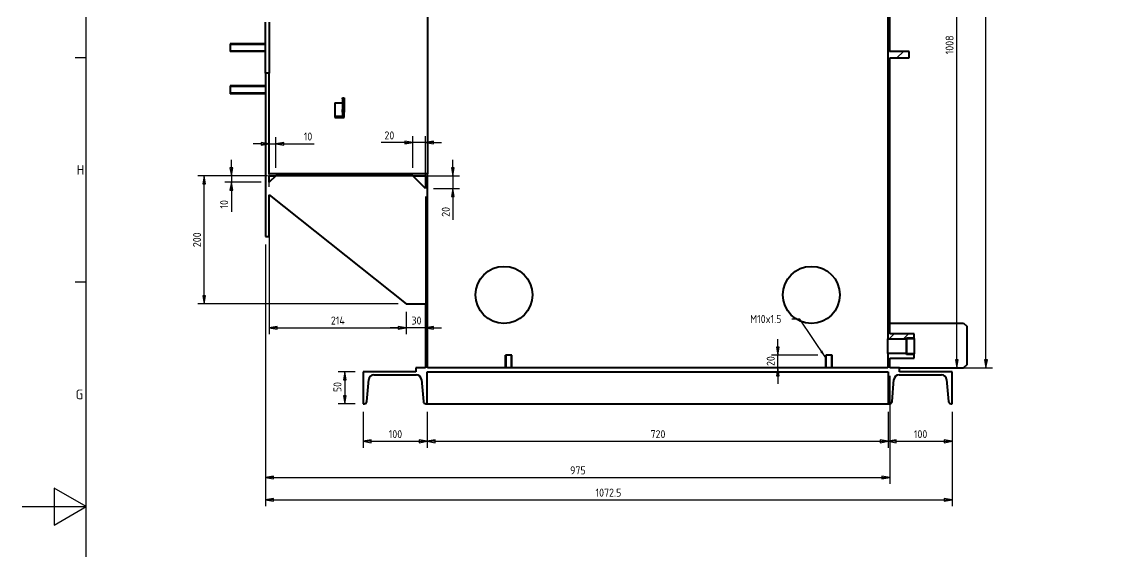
# Model space of a CAD drawing. Header units: millimetres. Extents: x 0 to 5945, y 0 to 4205.
# Drawn here: x 0 to 1722, y 2032 to 2859 of the extents above; entities that cross this region are included whole.
import ezdxf

# ---------------------------------------------------------------- set-up
doc = ezdxf.new("R2010")
doc.units = ezdxf.units.MM
doc.header["$LTSCALE"] = 5
doc.layers.get('0').update_dxf_attribs({"color": 3, "lineweight": 25})
for name, color, linetype, lineweight in [('가시적인 것(ISO)', 3, 'Continuous', 40), ('가시적인 좁은 것(ISO)', 3, 'Continuous', 35), ('경계(ISO)', 7, 'Continuous', 25), ('기호(ISO)', 5, 'Continuous', 25), ('치수(ISO)', 2, 'Continuous', 25), ('해치(ISO)', 7, 'Continuous', 18)]:
    doc.layers.add(name, color=color, linetype=linetype, lineweight=lineweight)
doc.styles.add('문자 텍스트_M2B', font='isocp.shx')
doc.styles.add('치수 텍스트_PSTEK_POSCO', font='isocp.shx')
doc.dimstyles.new('치수_PSTEK_POSCO', dxfattribs={"dimscale": 5, "dimtxt": 2.5, "dimasz": 2.5, "dimexe": 2, "dimexo": 2.5, "dimgap": 1, "dimtad": 1, "dimrnd": 1e-08, "dimdsep": 46, "dimtxsty": '치수 텍스트_PSTEK_POSCO', "dimblk": 'Filled-1', "dimcen": 0.09, "dimdle": 10, "dimclrd": 7, "dimclre": 7, "dimclrt": 2, "dimadec": 1, "dimazin": 2, "dimtfac": 1, "dimtmove": 0, "dimatfit": 3, "dimfxl": 0, "dimtolj": 1, "dimlwd": -1, "dimlwe": -1, "dimarcsym": 0})
doc.dimstyles.new('치수_PSTEK_POSCO$7', dxfattribs={"dimscale": 5, "dimtxt": 2.5, "dimasz": 2.5, "dimexe": 2, "dimexo": 2.5, "dimgap": 1, "dimtad": 1, "dimrnd": 1e-08, "dimdsep": 46, "dimtxsty": '치수 텍스트_PSTEK_POSCO', "dimblk": 'Filled-1', "dimcen": 0.09, "dimdle": 10, "dimclrd": 7, "dimclre": 7, "dimclrt": 2, "dimadec": 1, "dimazin": 2, "dimtfac": 1, "dimtmove": 0, "dimatfit": 3, "dimfxl": 0, "dimtolj": 1, "dimlwd": -1, "dimlwe": -1, "dimarcsym": 0})

# ---------------------------------------------------------------- blocks, each defined once
blk = doc.blocks.new('경계 Default Border')
at = {"layer": '경계(ISO)'}
for p, q in [((20, 560.67), (16.6, 560.67)), ((20, 490.58), (16.6, 490.58))]:
    blk.add_line(p, q, dxfattribs=at)
at = {"layer": '경계(ISO)', "flags": 128}
for points in [[(20, 20), (20, 821), (1169, 821), (1169, 20), (20, 20)], [(0, 420.5), (20, 420.5), (10, 426.27), (10, 414.73), (20, 420.5)]]:
    blk.add_lwpolyline(points, dxfattribs=at)
at = {"layer": '경계(ISO)', "color": 2, "char_height": 3, "attachment_point": 7, "style": '문자 텍스트_M2B'}
for s, insert in [('H', (17.08, 524.12)), ('G', (16.77, 454.01))]:
    blk.add_mtext(s, dxfattribs=dict(at, insert=insert))
blk = doc.blocks.new('Filled-1')
at = {"color": 0}
for p, q in [((0, 0), (-1, 0.17)), ((-1, 0.17), (-1, -0.17)), ((-1, 0), (0, 0)), ((-1, -0.17), (0, 0))]:
    blk.add_line(p, q, dxfattribs=at)
at = {"color": 0, "flags": 128}
blk.add_lwpolyline([(-1, -0.17), (0, 0), (-1, 0.17), (-1, -0.17)], dxfattribs=at)
at = {"color": 0}
blk.add_solid([(-1, -0.17), (0, 0), (-1, 0.17), (-1, -0.17)], dxfattribs=at)
blk = doc.blocks.new('*D101')
at = {"layer": 'Defpoints', "color": 0, "transparency": 16777216}
for p in [(1319.2, 3327), (1459.5, 3327), (1351.8, 2319)]:
    blk.add_point(p, dxfattribs=at)
at = {"layer": '치수(ISO)', "color": 7, "transparency": 16777216}
for p, q in [((1331.7, 3327), (1469.5, 3327)), ((1459.5, 2331.5), (1459.5, 3314.5)), ((1364.3, 2319), (1469.5, 2319))]:
    blk.add_line(p, q, dxfattribs=at)
at = {"layer": '치수(ISO)', "color": 7, "transparency": 16777216, "xscale": 12.5, "yscale": 12.5, "zscale": 12.5}
for p, rotation in [((1459.5, 3327), 90), ((1459.5, 2319), 270)]:
    blk.add_blockref('Filled-1', p, dxfattribs=dict(at, rotation=rotation))
at = {"layer": '치수(ISO)', "color": 2, "transparency": 16777216, "insert": (1448.2, 2808.6), "char_height": 12.5, "attachment_point": 4, "rotation": 90, "style": '치수 텍스트_PSTEK_POSCO'}
blk.add_mtext('\\A1;1008', dxfattribs=at)
blk = doc.blocks.new('*D102')
at = {"layer": 'Defpoints', "color": 0, "transparency": 16777216}
for p in [(1351.8, 3484), (1505.1, 3484), (1351.8, 2319)]:
    blk.add_point(p, dxfattribs=at)
at = {"layer": '치수(ISO)', "color": 7, "transparency": 16777216}
for p, q in [((1364.3, 3484), (1515.1, 3484)), ((1505.1, 2331.5), (1505.1, 3471.5)), ((1364.3, 2319), (1515.1, 2319))]:
    blk.add_line(p, q, dxfattribs=at)
at = {"layer": '치수(ISO)', "color": 7, "transparency": 16777216, "xscale": 12.5, "yscale": 12.5, "zscale": 12.5}
for p, rotation in [((1505.1, 3484), 90), ((1505.1, 2319), 270)]:
    blk.add_blockref('Filled-1', p, dxfattribs=dict(at, rotation=rotation))
at = {"layer": '치수(ISO)', "color": 2, "transparency": 16777216, "insert": (1493.9, 2888.1), "char_height": 12.5, "attachment_point": 4, "rotation": 90, "style": '치수 텍스트_PSTEK_POSCO'}
blk.add_mtext('\\A1;1165', dxfattribs=at)
blk = doc.blocks.new('*D164')
at = {"layer": 'Defpoints', "color": 0, "transparency": 16777216}
for p in [(1180.2, 2339), (1254.8, 2339), (1254.8, 2319)]:
    blk.add_point(p, dxfattribs=at)
at = {"layer": '치수(ISO)', "color": 7, "transparency": 16777216}
for p, q in [((1180.2, 2351.5), (1180.2, 2364)), ((1242.3, 2339), (1170.2, 2339)), ((1180.2, 2319), (1180.2, 2339)), ((1242.3, 2319), (1170.2, 2319)), ((1180.2, 2306.5), (1180.2, 2294))]:
    blk.add_line(p, q, dxfattribs=at)
at = {"layer": '치수(ISO)', "color": 7, "transparency": 16777216, "xscale": 12.5, "yscale": 12.5, "zscale": 12.5}
for p, rotation in [((1180.2, 2339), 270), ((1180.2, 2319), 90)]:
    blk.add_blockref('Filled-1', p, dxfattribs=dict(at, rotation=rotation))
at = {"layer": '치수(ISO)', "color": 2, "transparency": 16777216, "insert": (1169, 2321.9), "char_height": 12.5, "attachment_point": 4, "rotation": 90, "style": '치수 텍스트_PSTEK_POSCO'}
blk.add_mtext('\\A1;20', dxfattribs=at)
blk = doc.blocks.new('*D202')
at = {"layer": 'Defpoints', "color": 0, "transparency": 16777216}
for p in [(632.5, 2263), (1352.5, 2263), (1352.5, 2204.3)]:
    blk.add_point(p, dxfattribs=at)
at = {"layer": '치수(ISO)', "color": 7, "transparency": 16777216}
for p, q in [((632.5, 2250.5), (632.5, 2194.3)), ((1352.5, 2250.5), (1352.5, 2194.3)), ((645, 2204.3), (1340, 2204.3))]:
    blk.add_line(p, q, dxfattribs=at)
at = {"layer": '치수(ISO)', "color": 7, "transparency": 16777216, "xscale": 12.5, "yscale": 12.5, "zscale": 12.5, "rotation": 180}
blk.add_blockref('Filled-1', (632.5, 2204.3), dxfattribs=at)
at = {"layer": '치수(ISO)', "color": 7, "transparency": 16777216, "xscale": 12.5, "yscale": 12.5, "zscale": 12.5}
blk.add_blockref('Filled-1', (1352.5, 2204.3), dxfattribs=at)
at = {"layer": '치수(ISO)', "color": 2, "transparency": 16777216, "insert": (981.3, 2215.5), "char_height": 12.5, "attachment_point": 4, "style": '치수 텍스트_PSTEK_POSCO'}
blk.add_mtext('\\A1;720', dxfattribs=at)
blk = doc.blocks.new('*D203')
at = {"layer": 'Defpoints', "color": 0, "transparency": 16777216}
for p in [(532.5, 2263), (632.5, 2263), (632.5, 2204.3)]:
    blk.add_point(p, dxfattribs=at)
at = {"layer": '치수(ISO)', "color": 7, "transparency": 16777216}
for p, q in [((532.5, 2250.5), (532.5, 2194.3)), ((632.5, 2250.5), (632.5, 2194.3)), ((545, 2204.3), (620, 2204.3))]:
    blk.add_line(p, q, dxfattribs=at)
at = {"layer": '치수(ISO)', "color": 7, "transparency": 16777216, "xscale": 12.5, "yscale": 12.5, "zscale": 12.5, "rotation": 180}
blk.add_blockref('Filled-1', (532.5, 2204.3), dxfattribs=at)
at = {"layer": '치수(ISO)', "color": 7, "transparency": 16777216, "xscale": 12.5, "yscale": 12.5, "zscale": 12.5}
blk.add_blockref('Filled-1', (632.5, 2204.3), dxfattribs=at)
at = {"layer": '치수(ISO)', "color": 2, "transparency": 16777216, "insert": (572.5, 2215.5), "char_height": 12.5, "attachment_point": 4, "style": '치수 텍스트_PSTEK_POSCO'}
blk.add_mtext('\\A1;100', dxfattribs=at)
blk = doc.blocks.new('*D204')
at = {"layer": 'Defpoints', "color": 0, "transparency": 16777216}
for p in [(532.5, 2313), (503.8, 2263), (532.5, 2263)]:
    blk.add_point(p, dxfattribs=at)
at = {"layer": '치수(ISO)', "color": 7, "transparency": 16777216}
for p, q in [((520, 2313), (493.8, 2313)), ((503.8, 2300.5), (503.8, 2275.5)), ((520, 2263), (493.8, 2263))]:
    blk.add_line(p, q, dxfattribs=at)
at = {"layer": '치수(ISO)', "color": 7, "transparency": 16777216, "xscale": 12.5, "yscale": 12.5, "zscale": 12.5}
for p, rotation in [((503.8, 2313), 90), ((503.8, 2263), 270)]:
    blk.add_blockref('Filled-1', p, dxfattribs=dict(at, rotation=rotation))
at = {"layer": '치수(ISO)', "color": 2, "transparency": 16777216, "insert": (492.5, 2281.1), "char_height": 12.5, "attachment_point": 4, "rotation": 90, "style": '치수 텍스트_PSTEK_POSCO'}
blk.add_mtext('\\A1;50', dxfattribs=at)
blk = doc.blocks.new('*D205')
at = {"layer": 'Defpoints', "color": 0, "transparency": 16777216}
for p in [(1352.5, 2263), (1452.5, 2263), (1452.5, 2204.3)]:
    blk.add_point(p, dxfattribs=at)
at = {"layer": '치수(ISO)', "color": 7, "transparency": 16777216}
for p, q in [((1352.5, 2250.5), (1352.5, 2194.3)), ((1452.5, 2250.5), (1452.5, 2194.3)), ((1365, 2204.3), (1440, 2204.3))]:
    blk.add_line(p, q, dxfattribs=at)
at = {"layer": '치수(ISO)', "color": 7, "transparency": 16777216, "xscale": 12.5, "yscale": 12.5, "zscale": 12.5, "rotation": 180}
blk.add_blockref('Filled-1', (1352.5, 2204.3), dxfattribs=at)
at = {"layer": '치수(ISO)', "color": 7, "transparency": 16777216, "xscale": 12.5, "yscale": 12.5, "zscale": 12.5}
blk.add_blockref('Filled-1', (1452.5, 2204.3), dxfattribs=at)
at = {"layer": '치수(ISO)', "color": 2, "transparency": 16777216, "insert": (1392.5, 2215.5), "char_height": 12.5, "attachment_point": 4, "style": '치수 텍스트_PSTEK_POSCO'}
blk.add_mtext('\\A1;100', dxfattribs=at)
blk = doc.blocks.new('*D213')
at = {"layer": 'Defpoints', "color": 0, "transparency": 16777216}
for p in [(284.4, 2619), (396, 2619), (600, 2419)]:
    blk.add_point(p, dxfattribs=at)
at = {"layer": '치수(ISO)', "color": 7, "transparency": 16777216}
for p, q in [((383.5, 2619), (274.4, 2619)), ((284.4, 2431.5), (284.4, 2606.5)), ((587.5, 2419), (274.4, 2419))]:
    blk.add_line(p, q, dxfattribs=at)
at = {"layer": '치수(ISO)', "color": 7, "transparency": 16777216, "xscale": 12.5, "yscale": 12.5, "zscale": 12.5}
for p, rotation in [((284.4, 2619), 90), ((284.4, 2419), 270)]:
    blk.add_blockref('Filled-1', p, dxfattribs=dict(at, rotation=rotation))
at = {"layer": '치수(ISO)', "color": 2, "transparency": 16777216, "insert": (273.2, 2507.5), "char_height": 12.5, "attachment_point": 4, "rotation": 90, "style": '치수 텍스트_PSTEK_POSCO'}
blk.add_mtext('\\A1;200', dxfattribs=at)
blk = doc.blocks.new('*D214')
at = {"layer": 'Defpoints', "color": 0, "transparency": 16777216}
for p in [(386, 2589), (600, 2419), (600, 2381.6)]:
    blk.add_point(p, dxfattribs=at)
at = {"layer": '치수(ISO)', "color": 7, "transparency": 16777216}
for p, q in [((386, 2576.5), (386, 2371.6)), ((600, 2406.5), (600, 2371.6)), ((398.5, 2381.6), (587.5, 2381.6))]:
    blk.add_line(p, q, dxfattribs=at)
at = {"layer": '치수(ISO)', "color": 7, "transparency": 16777216, "xscale": 12.5, "yscale": 12.5, "zscale": 12.5, "rotation": 180}
blk.add_blockref('Filled-1', (386, 2381.6), dxfattribs=at)
at = {"layer": '치수(ISO)', "color": 7, "transparency": 16777216, "xscale": 12.5, "yscale": 12.5, "zscale": 12.5}
blk.add_blockref('Filled-1', (600, 2381.6), dxfattribs=at)
at = {"layer": '치수(ISO)', "color": 2, "transparency": 16777216, "insert": (482.2, 2392.9), "char_height": 12.5, "attachment_point": 4, "style": '치수 텍스트_PSTEK_POSCO'}
blk.add_mtext('\\A1;214', dxfattribs=at)
blk = doc.blocks.new('*D215')
at = {"layer": 'Defpoints', "color": 0, "transparency": 16777216}
for p in [(630, 2599), (600, 2419), (600, 2381.6)]:
    blk.add_point(p, dxfattribs=at)
at = {"layer": '치수(ISO)', "color": 7, "transparency": 16777216}
for p, q in [((630, 2586.5), (630, 2371.6)), ((600, 2406.5), (600, 2371.6)), ((587.5, 2381.6), (575, 2381.6)), ((630, 2381.6), (600, 2381.6)), ((642.5, 2381.6), (655, 2381.6))]:
    blk.add_line(p, q, dxfattribs=at)
at = {"layer": '치수(ISO)', "color": 7, "transparency": 16777216, "xscale": 12.5, "yscale": 12.5, "zscale": 12.5}
blk.add_blockref('Filled-1', (600, 2381.6), dxfattribs=at)
at = {"layer": '치수(ISO)', "color": 7, "transparency": 16777216, "xscale": 12.5, "yscale": 12.5, "zscale": 12.5, "rotation": 180}
blk.add_blockref('Filled-1', (630, 2381.6), dxfattribs=at)
at = {"layer": '치수(ISO)', "color": 2, "transparency": 16777216, "insert": (608.1, 2392.9), "char_height": 12.5, "attachment_point": 4, "style": '치수 텍스트_PSTEK_POSCO'}
blk.add_mtext('\\A1;30', dxfattribs=at)
blk = doc.blocks.new('*D216')
at = {"layer": 'Defpoints', "color": 0, "transparency": 16777216}
for p in [(610, 2619), (672.8, 2619), (630, 2599)]:
    blk.add_point(p, dxfattribs=at)
at = {"layer": '치수(ISO)', "color": 7, "transparency": 16777216}
for p, q in [((672.8, 2631.5), (672.8, 2644)), ((622.5, 2619), (682.8, 2619)), ((672.8, 2619), (672.8, 2599)), ((642.5, 2599), (682.8, 2599)), ((672.8, 2586.5), (672.8, 2549.9))]:
    blk.add_line(p, q, dxfattribs=at)
at = {"layer": '치수(ISO)', "color": 7, "transparency": 16777216, "xscale": 12.5, "yscale": 12.5, "zscale": 12.5}
for p, rotation in [((672.8, 2619), 270), ((672.8, 2599), 90)]:
    blk.add_blockref('Filled-1', p, dxfattribs=dict(at, rotation=rotation))
at = {"layer": '치수(ISO)', "color": 2, "transparency": 16777216, "insert": (661.6, 2554.9), "char_height": 12.5, "attachment_point": 4, "rotation": 90, "style": '치수 텍스트_PSTEK_POSCO'}
blk.add_mtext('\\A1;20', dxfattribs=at)
blk = doc.blocks.new('*D217')
at = {"layer": 'Defpoints', "color": 0, "transparency": 16777216}
for p in [(610, 2670.8), (610, 2619), (630, 2599)]:
    blk.add_point(p, dxfattribs=at)
at = {"layer": '치수(ISO)', "color": 7, "transparency": 16777216}
for p, q in [((597.5, 2670.8), (560.9, 2670.8)), ((610, 2631.5), (610, 2680.8)), ((630, 2670.8), (610, 2670.8)), ((630, 2611.5), (630, 2680.8)), ((642.5, 2670.8), (655, 2670.8))]:
    blk.add_line(p, q, dxfattribs=at)
at = {"layer": '치수(ISO)', "color": 7, "transparency": 16777216, "xscale": 12.5, "yscale": 12.5, "zscale": 12.5}
blk.add_blockref('Filled-1', (610, 2670.8), dxfattribs=at)
at = {"layer": '치수(ISO)', "color": 7, "transparency": 16777216, "xscale": 12.5, "yscale": 12.5, "zscale": 12.5, "rotation": 180}
blk.add_blockref('Filled-1', (630, 2670.8), dxfattribs=at)
at = {"layer": '치수(ISO)', "color": 2, "transparency": 16777216, "insert": (565.9, 2682), "char_height": 12.5, "attachment_point": 4, "style": '치수 텍스트_PSTEK_POSCO'}
blk.add_mtext('\\A1;20', dxfattribs=at)
blk = doc.blocks.new('*D218')
at = {"layer": 'Defpoints', "color": 0, "transparency": 16777216}
for p in [(396, 2669), (396, 2619), (386, 2589)]:
    blk.add_point(p, dxfattribs=at)
at = {"layer": '치수(ISO)', "color": 7, "transparency": 16777216}
for p, q in [((386, 2601.5), (386, 2679)), ((396, 2631.5), (396, 2679)), ((373.5, 2669), (361, 2669)), ((386, 2669), (396, 2669)), ((408.5, 2669), (456.2, 2669))]:
    blk.add_line(p, q, dxfattribs=at)
at = {"layer": '치수(ISO)', "color": 7, "transparency": 16777216, "xscale": 12.5, "yscale": 12.5, "zscale": 12.5}
blk.add_blockref('Filled-1', (386, 2669), dxfattribs=at)
at = {"layer": '치수(ISO)', "color": 7, "transparency": 16777216, "xscale": 12.5, "yscale": 12.5, "zscale": 12.5, "rotation": 180}
blk.add_blockref('Filled-1', (396, 2669), dxfattribs=at)
at = {"layer": '치수(ISO)', "color": 2, "transparency": 16777216, "insert": (439.9, 2680.2), "char_height": 12.5, "attachment_point": 4, "style": '치수 텍스트_PSTEK_POSCO'}
blk.add_mtext('\\A1;10', dxfattribs=at)
blk = doc.blocks.new('*D219')
at = {"layer": 'Defpoints', "color": 0, "transparency": 16777216}
for p in [(396, 2619), (326.8, 2609), (386, 2609)]:
    blk.add_point(p, dxfattribs=at)
at = {"layer": '치수(ISO)', "color": 7, "transparency": 16777216}
for p, q in [((326.8, 2631.5), (326.8, 2644)), ((383.5, 2619), (316.8, 2619)), ((326.8, 2619), (326.8, 2609)), ((373.5, 2609), (316.8, 2609)), ((326.8, 2596.5), (326.8, 2562.7))]:
    blk.add_line(p, q, dxfattribs=at)
at = {"layer": '치수(ISO)', "color": 7, "transparency": 16777216, "xscale": 12.5, "yscale": 12.5, "zscale": 12.5}
for p, rotation in [((326.8, 2619), 270), ((326.8, 2609), 90)]:
    blk.add_blockref('Filled-1', p, dxfattribs=dict(at, rotation=rotation))
at = {"layer": '치수(ISO)', "color": 2, "transparency": 16777216, "insert": (315.5, 2567.7), "char_height": 12.5, "attachment_point": 4, "rotation": 90, "style": '치수 텍스트_PSTEK_POSCO'}
blk.add_mtext('\\A1;10', dxfattribs=at)
blk = doc.blocks.new('*D222')
at = {"layer": 'Defpoints', "color": 0, "transparency": 16777216}
for p in [(380, 2524), (1355, 2319), (1355, 2147.8)]:
    blk.add_point(p, dxfattribs=at)
at = {"layer": '치수(ISO)', "color": 7, "transparency": 16777216}
for p, q in [((380, 2511.5), (380, 2137.8)), ((1355, 2306.5), (1355, 2137.8)), ((392.5, 2147.8), (1342.5, 2147.8))]:
    blk.add_line(p, q, dxfattribs=at)
at = {"layer": '치수(ISO)', "color": 7, "transparency": 16777216, "xscale": 12.5, "yscale": 12.5, "zscale": 12.5, "rotation": 180}
blk.add_blockref('Filled-1', (380, 2147.8), dxfattribs=at)
at = {"layer": '치수(ISO)', "color": 7, "transparency": 16777216, "xscale": 12.5, "yscale": 12.5, "zscale": 12.5}
blk.add_blockref('Filled-1', (1355, 2147.8), dxfattribs=at)
at = {"layer": '치수(ISO)', "color": 2, "transparency": 16777216, "insert": (855.7, 2159), "char_height": 12.5, "attachment_point": 4, "style": '치수 텍스트_PSTEK_POSCO'}
blk.add_mtext('\\A1;975', dxfattribs=at)
blk = doc.blocks.new('*D223')
at = {"layer": 'Defpoints', "color": 0, "transparency": 16777216}
for p in [(380, 2524), (1452.5, 2263), (1452.5, 2113)]:
    blk.add_point(p, dxfattribs=at)
at = {"layer": '치수(ISO)', "color": 7, "transparency": 16777216}
for p, q in [((380, 2511.5), (380, 2103)), ((1452.5, 2250.5), (1452.5, 2103)), ((392.5, 2113), (1440, 2113))]:
    blk.add_line(p, q, dxfattribs=at)
at = {"layer": '치수(ISO)', "color": 7, "transparency": 16777216, "xscale": 12.5, "yscale": 12.5, "zscale": 12.5, "rotation": 180}
blk.add_blockref('Filled-1', (380, 2113), dxfattribs=at)
at = {"layer": '치수(ISO)', "color": 7, "transparency": 16777216, "xscale": 12.5, "yscale": 12.5, "zscale": 12.5}
blk.add_blockref('Filled-1', (1452.5, 2113), dxfattribs=at)
at = {"layer": '치수(ISO)', "color": 2, "transparency": 16777216, "insert": (895.4, 2124.2), "char_height": 12.5, "attachment_point": 4, "style": '치수 텍스트_PSTEK_POSCO'}
blk.add_mtext('\\A1;1072.5', dxfattribs=at)

msp = doc.modelspace()

# ---------------------------------------------------------------- hatches: boundary and pattern name
at = {"layer": '해치(ISO)'}
h = msp.add_hatch(dxfattribs=at)
h.set_pattern_fill('ANSI31', color=256, scale=127, style=0)
h.set_pattern_definition([(45, (0, 0), (-11.22532, 11.22532), [])])
h.paths.add_polyline_path([(488.207, 3012.452), (500.207, 3012.452), (500.207, 3006.019), (503.207, 3006.019), (503.207, 3015.452), (488.207, 3015.452)])
h.paths.add_polyline_path([(500.207, 3001.885), (500.207, 2995.452), (503.207, 2995.452), (503.207, 3001.885)])
h.paths.add_polyline_path([(600.007, 3252.952), (630.007, 3252.952), (630.007, 3018.952), (386.007, 3018.952), (386.007, 3113.952), (380.007, 3113.952), (380.007, 2858.952), (386.007, 2858.952), (386.007, 3015.952), (633.207, 3015.952), (633.207, 3732.952), (590.007, 3732.952), (590.007, 3726.952), (630.007, 3726.952), (630.007, 3262.952), (600.007, 3262.952)])
h.paths.add_polyline_path([(1355.007, 3635.93), (1355.007, 3636.974), (1375.007, 3636.974), (1375.007, 3643.952), (1355.007, 3643.952), (1355.007, 3726.952), (1395.007, 3726.952), (1395.007, 3732.952), (1351.807, 3732.952), (1351.807, 3628.952), (1375.007, 3628.952), (1375.007, 3635.93)])
h.paths.add_polyline_path([(1380.767, 2364.4025), (1393.007, 2364.785), (1393.007, 2371.952), (1355.007, 2371.952), (1355.007, 2802.952), (1385.007, 2802.952), (1385.007, 2812.952), (1355.007, 2812.952), (1355.007, 3538.952), (1375.007, 3538.952), (1375.007, 3545.93), (1355.007, 3545.93), (1355.007, 3546.974), (1375.007, 3546.974), (1375.007, 3553.952), (1351.807, 3553.952), (1351.807, 2364.2675), (1380.767, 2364.2675)])

# ---------------------------------------------------------------- linework, layer by layer
at = {"layer": '가시적인 것(ISO)'}
for p, q in [((1351.807, 3553.952), (1351.807, 2364.2675)), ((1355.007, 2812.952), (1355.007, 3538.952)), ((633.207, 3015.952), (633.207, 2621.952)), ((380.007, 2778.952), (380.007, 2858.952)), ((386.007, 2858.952), (386.007, 2778.952)), ((325.007, 2824.952), (325.007, 2812.952)), ((380.007, 2824.952), (325.007, 2824.952)), ((380.007, 2812.952), (325.007, 2812.952)), ((1385.007, 2812.952), (1355.007, 2812.952)), ((1385.007, 2802.952), (1385.007, 2812.952)), ((1355.007, 2371.952), (1355.007, 2802.952)), ((1355.007, 2802.952), (1385.007, 2802.952)), ((386.007, 2778.952), (380.007, 2778.952)), ((380.007, 2778.952), (380.007, 2523.952)), ((386.007, 2621.952), (386.007, 2778.952)), ((325.007, 2759.134), (325.007, 2747.134)), ((380.007, 2759.134), (325.007, 2759.134)), ((380.007, 2747.134), (325.007, 2747.134)), ((500.207, 2738.9292), (500.207, 2740.4292)), ((500.207, 2740.4292), (503.207, 2740.4292)), ((500.207, 2738.9292), (500.207, 2722.4747)), ((503.207, 2740.4292), (503.207, 2738.9292)), ((503.207, 2738.9292), (503.207, 2722.4747)), ((488.207, 2733.0273), (500.207, 2733.0273)), ((488.207, 2733.0273), (488.207, 2711.3767)), ((500.207, 2718.3767), (500.207, 2722.4747)), ((503.207, 2722.4747), (503.207, 2718.3767)), ((500.207, 2711.3767), (488.207, 2711.3767)), ((488.207, 2711.3767), (488.207, 2709.8767)), ((488.207, 2709.8767), (503.207, 2709.8767)), ((500.207, 2718.3767), (500.207, 2711.3767)), ((503.207, 2709.8767), (503.207, 2718.3767)), ((633.207, 2621.952), (386.007, 2621.952)), ((396.007, 2618.952), (386.007, 2608.952)), ((386.007, 2608.952), (386.007, 2618.952)), ((386.007, 2618.952), (396.007, 2618.952)), ((610.007, 2618.952), (396.007, 2618.952)), ((610.007, 2618.952), (630.007, 2618.952)), ((630.007, 2598.952), (610.007, 2618.952)), ((630.007, 2618.952), (630.007, 2598.952)), ((633.207, 2318.952), (633.207, 2621.952)), ((386.007, 2523.952), (386.007, 2588.952)), ((386.007, 2588.952), (600.007, 2418.952)), ((380.007, 2523.952), (386.007, 2523.952)), ((600.007, 2418.952), (630.007, 2418.952)), ((630.007, 2418.952), (630.007, 2318.952)), ((1355.007, 2388.952), (1470.007, 2388.952)), ((1470.007, 2388.952), (1475.007, 2383.952)), ((1475.007, 2383.952), (1475.007, 2323.952)), ((1351.807, 2364.2675), (1380.767, 2364.2675)), ((1351.807, 2341.6365), (1351.807, 2364.2675)), ((1393.007, 2371.952), (1355.007, 2371.952)), ((1380.767, 2340.0493), (1380.767, 2365.8546)), ((1380.767, 2364.4025), (1393.007, 2364.785)), ((1380.767, 2364.2675), (1380.767, 2364.4025)), ((1380.767, 2364.2675), (1380.767, 2341.6365)), ((1393.007, 2364.785), (1393.007, 2371.952)), ((1393.007, 2364.785), (1393.007, 2341.119)), ((764.807, 2338.952), (754.807, 2338.952)), ((754.807, 2318.952), (754.807, 2338.952)), ((764.807, 2318.952), (764.807, 2338.952)), ((1264.807, 2338.952), (1254.807, 2338.952)), ((1254.807, 2318.952), (1254.807, 2338.952)), ((1264.807, 2318.952), (1264.807, 2338.952)), ((1380.767, 2341.6365), (1351.807, 2341.6365)), ((1351.807, 2341.6365), (1351.807, 2318.952)), ((1355.007, 2318.952), (1355.007, 2333.952)), ((1355.007, 2333.952), (1393.007, 2333.952)), ((1380.767, 2341.5015), (1380.767, 2341.6365)), ((1393.007, 2341.119), (1380.767, 2341.5015)), ((1393.007, 2333.952), (1393.007, 2341.119)), ((615.007, 2312.952), (532.507, 2312.952)), ((532.507, 2312.952), (532.507, 2262.952)), ((549.3062, 2307.952), (615.7079, 2307.952)), ((630.007, 2318.952), (615.007, 2318.952)), ((615.007, 2318.952), (615.007, 2312.952)), ((632.507, 2262.952), (632.507, 2312.952)), ((632.507, 2312.952), (1352.507, 2312.952)), ((1351.807, 2318.952), (633.207, 2318.952)), ((1352.507, 2312.952), (1352.507, 2262.952)), ((1370.007, 2318.952), (1355.007, 2318.952)), ((1369.3062, 2307.952), (1435.7079, 2307.952)), ((1370.007, 2312.952), (1370.007, 2318.952)), ((1370.007, 2318.952), (1470.007, 2318.952)), ((1452.507, 2312.952), (1370.007, 2312.952)), ((1452.507, 2262.952), (1452.507, 2312.952)), ((1475.007, 2323.952), (1470.007, 2318.952)), ((538.358, 2266.6034), (541.3366, 2300.6492)), ((623.6774, 2300.6492), (626.6561, 2266.6034)), ((1358.358, 2266.6034), (1361.3366, 2300.6492)), ((1443.6774, 2300.6492), (1446.6561, 2266.6034)), ((532.507, 2262.952), (534.3732, 2262.952)), ((630.6408, 2262.952), (632.507, 2262.952)), ((632.507, 2262.952), (1352.507, 2262.952)), ((1352.507, 2262.952), (1354.3732, 2262.952)), ((1450.6408, 2262.952), (1452.507, 2262.952))]:
    msp.add_line(p, q, dxfattribs=at)
for centre in [(752.507, 2432.952), (1232.507, 2432.952)]:
    msp.add_circle(centre, 44.5, dxfattribs=at)
for centre, radius, start, end in [((549.3062, 2299.952), 8, 90, 175), ((615.7079, 2299.952), 8, 5, 90), ((1369.3062, 2299.952), 8, 90, 175), ((1435.7079, 2299.952), 8, 5, 90), ((534.3732, 2266.952), 4, 270, 355), ((630.6408, 2266.952), 4, 185, 270), ((1354.3732, 2266.952), 4, 270, 355), ((1450.6408, 2266.952), 4, 185, 270)]:
    msp.add_arc(centre, radius, start, end, dxfattribs=at)
at = {"layer": '가시적인 좁은 것(ISO)'}
for p, q in [((380.007, 2823.902), (325.007, 2823.902)), ((325.007, 2814.002), (380.007, 2814.002)), ((380.007, 2758.084), (325.007, 2758.084)), ((325.007, 2748.184), (380.007, 2748.184)), ((1393.007, 2366.2371), (1380.767, 2365.8546)), ((755.704, 2338.952), (755.704, 2318.952)), ((763.91, 2318.952), (763.91, 2338.952)), ((1255.704, 2338.952), (1255.704, 2318.952)), ((1263.91, 2318.952), (1263.91, 2338.952)), ((1380.767, 2340.0493), (1393.007, 2339.6668))]:
    msp.add_line(p, q, dxfattribs=at)

# ---------------------------------------------------------------- block references
at = {"xscale": 5, "yscale": 5, "zscale": 5}
msp.add_blockref('경계 Default Border', (0, 0), dxfattribs=at)

# ---------------------------------------------------------------- texts
at = {"layer": '기호(ISO)', "color": 2, "insert": (1136.751, 2395.2847), "char_height": 12.5, "width": 60.326131, "attachment_point": 4, "style": '치수 텍스트_PSTEK_POSCO'}
msp.add_mtext('{M10x1.5}', dxfattribs=at)

# ---------------------------------------------------------------- dimensions: what is measured, and where the dimension line sits
at = {"layer": '치수(ISO)', "color": 7}
for base, p1, p2, angle, override, picture, middle in [((1505.1185, 3483.952), (1351.807, 2318.952), (1351.807, 3483.952), 90, {"dimdec": 2, "dimtp": 0, "dimtm": 0, "dimtdec": 2, "dimtofl": 0, "dimatfit": 1}, '*D102', (1505.1185, 2901.452)), ((1459.4822, 3326.952), (1351.807, 2318.952), (1319.207, 3326.952), 90, {"dimdec": 2, "dimtp": 0, "dimtm": 0, "dimtdec": 2, "dimtofl": 0, "dimatfit": 1}, '*D101', (1459.4822, 2822.952)), ((396.007, 2668.952), (386.007, 2588.952), (396.007, 2618.952), 180, {"dimdec": 2, "dimtp": 0, "dimtm": 0, "dimtdec": 2, "dimtofl": 1, "dimatfit": 1}, '*D218', (445.5775, 2668.952)), ((610.007, 2670.7795), (630.007, 2598.952), (610.007, 2618.952), 180, {"dimdec": 2, "dimtp": 0, "dimtm": 0, "dimtdec": 2, "dimtofl": 1, "dimatfit": 1}, '*D217', (572.9684, 2670.7795)), ((326.7881, 2608.952), (396.007, 2618.952), (386.007, 2608.952), 90, {"dimdec": 2, "dimtp": 0, "dimtm": 0, "dimtdec": 2, "dimtofl": 1, "dimatfit": 1}, '*D219', (326.7881, 2573.3221)), ((672.8297, 2618.952), (630.007, 2598.952), (610.007, 2618.952), 90, {"dimdec": 2, "dimtp": 0, "dimtm": 0, "dimtdec": 2, "dimtofl": 1, "dimatfit": 1}, '*D216', (672.8297, 2561.9133)), ((284.4316, 2618.952), (600.007, 2418.952), (396.007, 2618.952), 90, {"dimdec": 2, "dimtp": 0, "dimtm": 0, "dimtdec": 2, "dimtofl": 0, "dimatfit": 1}, '*D213', (284.4316, 2518.952)), ((600.007, 2381.6161), (386.007, 2588.952), (600.007, 2418.952), 180, {"dimdec": 2, "dimtp": 0, "dimtm": 0, "dimtdec": 2, "dimtofl": 0, "dimatfit": 1}, '*D214', (493.007, 2381.6161)), ((600.007, 2381.6161), (630.007, 2598.952), (600.007, 2418.952), 180, {"dimdec": 2, "dimtp": 0, "dimtm": 0, "dimtdec": 2, "dimtofl": 1, "dimatfit": 1}, '*D215', (615.007, 2381.6161)), ((1355.007, 2147.7685), (380.007, 2523.952), (1355.007, 2318.952), 180, {"dimdec": 2, "dimtp": 0, "dimtm": 0, "dimtdec": 2, "dimtofl": 0, "dimatfit": 1}, '*D222', (867.507, 2147.7685)), ((1452.507, 2112.952), (380.007, 2523.952), (1452.507, 2262.952), 180, {"dimdec": 2, "dimtp": 0, "dimtm": 0, "dimtdec": 2, "dimtofl": 0, "dimatfit": 1}, '*D223', (916.257, 2112.952)), ((1180.2028, 2338.952), (1254.807, 2318.952), (1254.807, 2338.952), 90, {"dimdec": 2, "dimtp": 0, "dimtm": 0, "dimtdec": 2, "dimtofl": 1, "dimatfit": 1}, '*D164', (1180.2028, 2328.952)), ((503.7579, 2262.952), (532.507, 2312.952), (532.507, 2262.952), 90, {"dimdec": 2, "dimtp": 0, "dimtm": 0, "dimtdec": 2, "dimtofl": 0, "dimatfit": 1}, '*D204', (503.7579, 2287.952)), ((632.507, 2204.2802), (532.507, 2262.952), (632.507, 2262.952), 180, {"dimdec": 2, "dimtp": 0, "dimtm": 0, "dimtdec": 2, "dimtofl": 0, "dimatfit": 1}, '*D203', (582.507, 2204.2802)), ((1352.507, 2204.2802), (632.507, 2262.952), (1352.507, 2262.952), 180, {"dimdec": 2, "dimtp": 0, "dimtm": 0, "dimtdec": 2, "dimtofl": 0, "dimatfit": 1}, '*D202', (992.507, 2204.2802)), ((1452.507, 2204.2802), (1352.507, 2262.952), (1452.507, 2262.952), 180, {"dimdec": 2, "dimtp": 0, "dimtm": 0, "dimtdec": 2, "dimtofl": 0, "dimatfit": 1}, '*D205', (1402.507, 2204.2802))]:
    dim = msp.add_linear_dim(base=base, p1=p1, p2=p2, angle=angle, dimstyle='치수_PSTEK_POSCO', override=override, dxfattribs=at)
    dim.commit()
    dim.dimension.update_dxf_attribs({"geometry": picture, "text_midpoint": middle, "dimtype": 160})

# ---------------------------------------------------------------- leaders
at = {"layer": '기호(ISO)', "color": 7, "annotation_type": 0, "has_hookline": 1, "hookline_direction": 1, "text_width": 50.5178}
msp.add_leader([(1254.807, 2334.5577), (1214.5772, 2395.2847), (1202.0772, 2395.2847)], dimstyle='치수_PSTEK_POSCO$7', override={"dimtad": 0}, dxfattribs=at)

doc.saveas('drawing.dxf')
